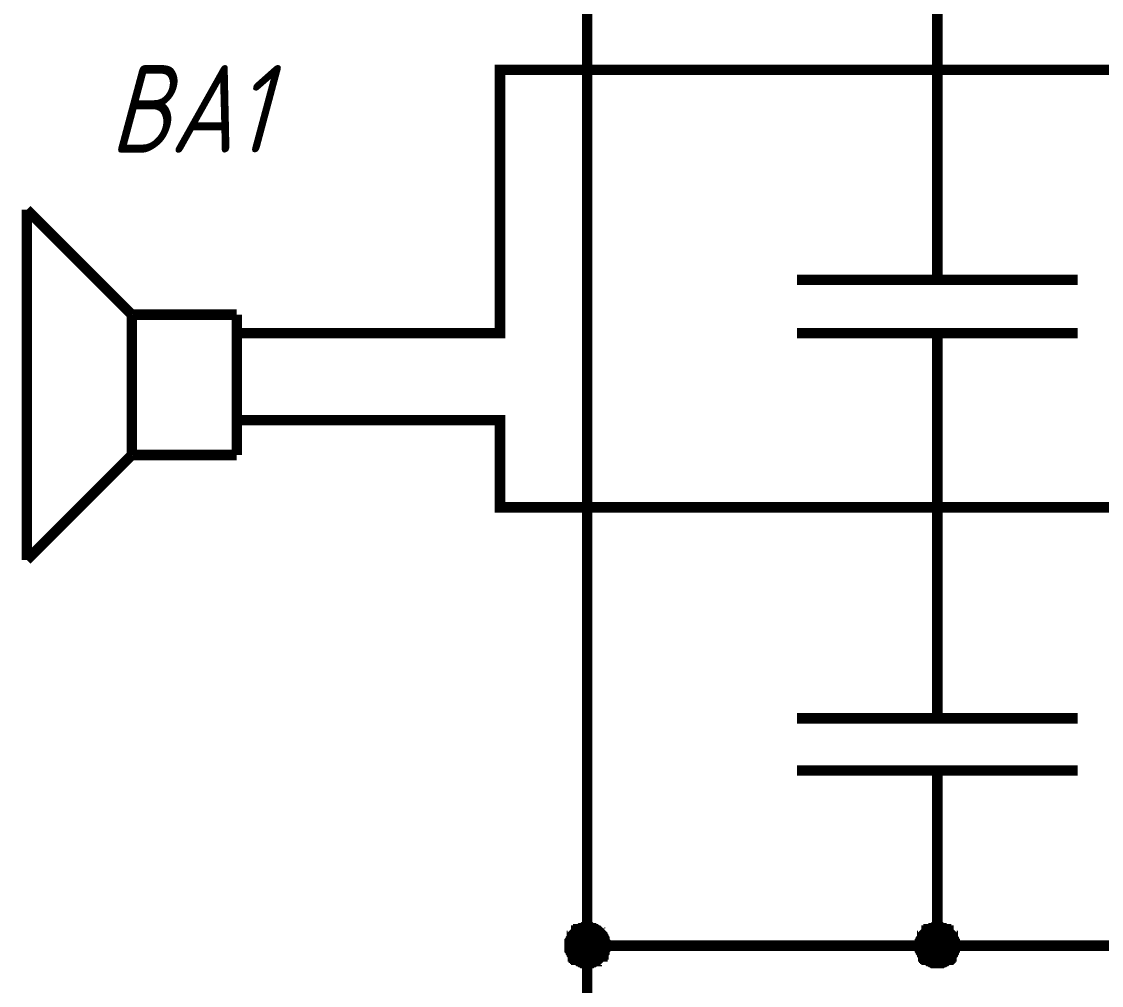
# Model space of a CAD drawing. Header units: millimetres. Extents: x 101 to 942, y 57 to 651.
# Drawn here: x 603.89 to 634.72, y 455.14 to 482.67 of the extents above; entities that cross this region are included whole.
import ezdxf

# ---------------------------------------------------------------- set-up
doc = ezdxf.new("R2010")
doc.units = ezdxf.units.MM
doc.header["$LTSCALE"] = 0.5
doc.layers.add('Sheet', color=255, linetype='Continuous')
doc.styles.add('GOST type A0', font='', dxfattribs={"oblique": 15, "height": 3.5})
doc.styles.get('GOST type A0').set_extended_font_data('GOST type A')

msp = doc.modelspace()

# ---------------------------------------------------------------- linework, layer by layer
at = {"layer": 'Sheet', "color": 7}
for points, const_width in [([(620.036, 456.277), (620.036, 493.775), (630.036, 493.775), (630.036, 490.295)], 0.3), ([(630.036, 477.775), (630.036, 483.771)], 0.3), ([(612.551, 473.768), (617.551, 473.768), (617.551, 481.286), (645.036, 481.286), (660.036, 481.286), (660.036, 448.79), (685.005, 448.79)], 0.3), ([(630.036, 475.29), (630.036, 477.775)], 0.3), ([(607.039, 474.296), (604.042, 477.294)], 0.3), ([(604.042, 477.294), (604.042, 467.29)], 0.3), ([(626.03, 475.29), (634.042, 475.29)], 0.3), ([(607.039, 474.296), (607.039, 470.288)], 0.3), ([(610.036, 474.296), (607.054, 474.296)], 0.3), ([(610.036, 470.288), (610.036, 474.296)], 0.3), ([(610.036, 473.768), (612.551, 473.768)], 0.3), ([(626.03, 473.768), (634.042, 473.768)], 0.3), ([(630.036, 473.768), (630.036, 471.282)], 0.3), ([(610.036, 471.282), (612.551, 471.282)], 0.3), ([(612.551, 471.282), (617.551, 471.282), (617.551, 468.797), (645.036, 468.797), (657.521, 468.797), (657.521, 443.788), (685.005, 443.788)], 0.3), ([(630.036, 465.286), (630.036, 471.282)], 0.3), ([(604.042, 467.29), (607.039, 470.288)], 0.3), ([(607.054, 470.288), (610.036, 470.288)], 0.3), ([(630.036, 462.77), (630.036, 465.286)], 0.3), ([(626.03, 462.77), (634.042, 462.77)], 0.3), ([(626.03, 461.279), (634.042, 461.279)], 0.3), ([(630.036, 461.279), (630.036, 458.793)], 0.3), ([(645.036, 458.793), (645.036, 456.277), (630.036, 456.277), (620.036, 456.277), (620.036, 453.792)], 0.3), ([(630.036, 458.793), (630.036, 456.277)], 0.3), ([(619.539, 456.277), (619.539, 456.308), (619.539, 456.339), (619.539, 456.339), (619.539, 456.37), (619.539, 456.401), (619.57, 456.432), (619.57, 456.463), (619.57, 456.463), (619.601, 456.494), (619.601, 456.525), (619.601, 456.556), (619.632, 456.556), (619.632, 456.588), (619.663, 456.619), (619.663, 456.619), (619.694, 456.65), (619.694, 456.65), (619.725, 456.681), (619.725, 456.712), (619.756, 456.712), (619.787, 456.712), (619.787, 456.743), (619.818, 456.743), (619.85, 456.774), (619.85, 456.774), (619.881, 456.774), (619.912, 456.774), (619.943, 456.805), (619.974, 456.805), (619.974, 456.805), (620.005, 456.805), (620.036, 456.805)], 0.3), ([(619.539, 456.277), (619.539, 456.308), (619.539, 456.339), (619.539, 456.339), (619.539, 456.37), (619.539, 456.401), (619.57, 456.432), (619.57, 456.463), (619.57, 456.463), (619.601, 456.494), (619.601, 456.525), (619.601, 456.556), (619.632, 456.556), (619.632, 456.588), (619.663, 456.619), (619.663, 456.619), (619.694, 456.65), (619.694, 456.65), (619.725, 456.681), (619.725, 456.712), (619.756, 456.712), (619.787, 456.712), (619.787, 456.743), (619.818, 456.743), (619.85, 456.774), (619.85, 456.774), (619.881, 456.774), (619.912, 456.774), (619.943, 456.805), (619.974, 456.805), (619.974, 456.805), (620.005, 456.805), (620.036, 456.805)], 0.3), ([(619.539, 456.277), (619.539, 456.308), (619.539, 456.339), (619.539, 456.339), (619.539, 456.37), (619.539, 456.401), (619.57, 456.432), (619.57, 456.463), (619.57, 456.463), (619.601, 456.494), (619.601, 456.525), (619.601, 456.556), (619.632, 456.556), (619.632, 456.588), (619.663, 456.619), (619.663, 456.619), (619.694, 456.65), (619.694, 456.65), (619.725, 456.681), (619.725, 456.712), (619.756, 456.712), (619.787, 456.712), (619.787, 456.743), (619.818, 456.743), (619.85, 456.774), (619.85, 456.774), (619.881, 456.774), (619.912, 456.774), (619.943, 456.805), (619.974, 456.805), (619.974, 456.805), (620.005, 456.805), (620.036, 456.805)], 0.3), ([(619.539, 456.277), (619.539, 456.308), (619.539, 456.339), (619.539, 456.339), (619.539, 456.37), (619.539, 456.401), (619.57, 456.432), (619.57, 456.463), (619.57, 456.463), (619.601, 456.494), (619.601, 456.525), (619.601, 456.556), (619.632, 456.556), (619.632, 456.588), (619.663, 456.619), (619.663, 456.619), (619.694, 456.65), (619.694, 456.65), (619.725, 456.681), (619.725, 456.712), (619.756, 456.712), (619.787, 456.712), (619.787, 456.743), (619.818, 456.743), (619.85, 456.774), (619.85, 456.774), (619.881, 456.774), (619.912, 456.774), (619.943, 456.805), (619.974, 456.805), (619.974, 456.805), (620.005, 456.805), (620.036, 456.805)], 0.3), ([(619.539, 456.277), (619.539, 456.308), (619.539, 456.339), (619.539, 456.339), (619.539, 456.37), (619.539, 456.401), (619.57, 456.432), (619.57, 456.463), (619.57, 456.463), (619.601, 456.494), (619.601, 456.525), (619.601, 456.556), (619.632, 456.556), (619.632, 456.588), (619.663, 456.619), (619.663, 456.619), (619.694, 456.65), (619.694, 456.65), (619.725, 456.681), (619.725, 456.712), (619.756, 456.712), (619.787, 456.712), (619.787, 456.743), (619.818, 456.743), (619.85, 456.774), (619.85, 456.774), (619.881, 456.774), (619.912, 456.774), (619.943, 456.805), (619.974, 456.805), (619.974, 456.805), (620.005, 456.805), (620.036, 456.805)], 0.0991), ([(619.539, 456.277), (619.539, 456.308), (619.539, 456.339), (619.539, 456.339), (619.539, 456.37), (619.539, 456.401), (619.57, 456.432), (619.57, 456.463), (619.57, 456.463), (619.601, 456.494), (619.601, 456.525), (619.601, 456.556), (619.632, 456.556), (619.632, 456.588), (619.663, 456.619), (619.663, 456.619), (619.694, 456.65), (619.694, 456.65), (619.725, 456.681), (619.725, 456.712), (619.756, 456.712), (619.787, 456.712), (619.787, 456.743), (619.818, 456.743), (619.85, 456.774), (619.85, 456.774), (619.881, 456.774), (619.912, 456.774), (619.943, 456.805), (619.974, 456.805), (619.974, 456.805), (620.005, 456.805), (620.036, 456.805)], 0.0991), ([(619.539, 456.277), (619.539, 456.308), (619.539, 456.339), (619.539, 456.339), (619.539, 456.37), (619.539, 456.401), (619.57, 456.432), (619.57, 456.463), (619.57, 456.463), (619.601, 456.494), (619.601, 456.525), (619.601, 456.556), (619.632, 456.556), (619.632, 456.588), (619.663, 456.619), (619.663, 456.619), (619.694, 456.65), (619.694, 456.65), (619.725, 456.681), (619.725, 456.712), (619.756, 456.712), (619.787, 456.712), (619.787, 456.743), (619.818, 456.743), (619.85, 456.774), (619.85, 456.774), (619.881, 456.774), (619.912, 456.774), (619.943, 456.805), (619.974, 456.805), (619.974, 456.805), (620.005, 456.805), (620.036, 456.805)], 0.0991), ([(619.539, 456.277), (619.539, 456.308), (619.539, 456.339), (619.539, 456.339), (619.539, 456.37), (619.539, 456.401), (619.57, 456.432), (619.57, 456.463), (619.57, 456.463), (619.601, 456.494), (619.601, 456.525), (619.601, 456.556), (619.632, 456.556), (619.632, 456.588), (619.663, 456.619), (619.663, 456.619), (619.694, 456.65), (619.694, 456.65), (619.725, 456.681), (619.725, 456.712), (619.756, 456.712), (619.787, 456.712), (619.787, 456.743), (619.818, 456.743), (619.85, 456.774), (619.85, 456.774), (619.881, 456.774), (619.912, 456.774), (619.943, 456.805), (619.974, 456.805), (619.974, 456.805), (620.005, 456.805), (620.036, 456.805)], 0.0991), ([(620.036, 456.805), (620.036, 456.805)], 0.3), ([(620.036, 456.805), (620.067, 456.805), (620.098, 456.805), (620.098, 456.805), (620.129, 456.805), (620.16, 456.774), (620.191, 456.774), (620.222, 456.774), (620.222, 456.774), (620.253, 456.743), (620.284, 456.743), (620.315, 456.712), (620.315, 456.712), (620.346, 456.712), (620.377, 456.681), (620.377, 456.65), (620.409, 456.65), (620.409, 456.619), (620.44, 456.619), (620.471, 456.588), (620.471, 456.556), (620.471, 456.556), (620.502, 456.525), (620.502, 456.494), (620.533, 456.463), (620.533, 456.463), (620.533, 456.432), (620.533, 456.401), (620.564, 456.37), (620.564, 456.339), (620.564, 456.339), (620.564, 456.308), (620.564, 456.277)], 0.3), ([(620.036, 456.805), (620.036, 456.805)], 0.3), ([(620.036, 456.805), (620.067, 456.805), (620.098, 456.805), (620.098, 456.805), (620.129, 456.805), (620.16, 456.774), (620.191, 456.774), (620.222, 456.774), (620.222, 456.774), (620.253, 456.743), (620.284, 456.743), (620.315, 456.712), (620.315, 456.712), (620.346, 456.712), (620.377, 456.681), (620.377, 456.65), (620.409, 456.65), (620.409, 456.619), (620.44, 456.619), (620.471, 456.588), (620.471, 456.556), (620.471, 456.556), (620.502, 456.525), (620.502, 456.494), (620.533, 456.463), (620.533, 456.463), (620.533, 456.432), (620.533, 456.401), (620.564, 456.37), (620.564, 456.339), (620.564, 456.339), (620.564, 456.308), (620.564, 456.277)], 0.3), ([(620.036, 456.805), (620.036, 456.805)], 0.3), ([(620.036, 456.805), (620.067, 456.805), (620.098, 456.805), (620.098, 456.805), (620.129, 456.805), (620.16, 456.774), (620.191, 456.774), (620.222, 456.774), (620.222, 456.774), (620.253, 456.743), (620.284, 456.743), (620.315, 456.712), (620.315, 456.712), (620.346, 456.712), (620.377, 456.681), (620.377, 456.65), (620.409, 456.65), (620.409, 456.619), (620.44, 456.619), (620.471, 456.588), (620.471, 456.556), (620.471, 456.556), (620.502, 456.525), (620.502, 456.494), (620.533, 456.463), (620.533, 456.463), (620.533, 456.432), (620.533, 456.401), (620.564, 456.37), (620.564, 456.339), (620.564, 456.339), (620.564, 456.308), (620.564, 456.277)], 0.3), ([(620.036, 456.805), (620.036, 456.805)], 0.3), ([(620.036, 456.805), (620.067, 456.805), (620.098, 456.805), (620.098, 456.805), (620.129, 456.805), (620.16, 456.774), (620.191, 456.774), (620.222, 456.774), (620.222, 456.774), (620.253, 456.743), (620.284, 456.743), (620.315, 456.712), (620.315, 456.712), (620.346, 456.712), (620.377, 456.681), (620.377, 456.65), (620.409, 456.65), (620.409, 456.619), (620.44, 456.619), (620.471, 456.588), (620.471, 456.556), (620.471, 456.556), (620.502, 456.525), (620.502, 456.494), (620.533, 456.463), (620.533, 456.463), (620.533, 456.432), (620.533, 456.401), (620.564, 456.37), (620.564, 456.339), (620.564, 456.339), (620.564, 456.308), (620.564, 456.277)], 0.3), ([(620.036, 456.805), (620.036, 456.805)], 0.0991), ([(620.036, 456.805), (620.067, 456.805), (620.098, 456.805), (620.098, 456.805), (620.129, 456.805), (620.16, 456.774), (620.191, 456.774), (620.222, 456.774), (620.222, 456.774), (620.253, 456.743), (620.284, 456.743), (620.315, 456.712), (620.315, 456.712), (620.346, 456.712), (620.377, 456.681), (620.377, 456.65), (620.409, 456.65), (620.409, 456.619), (620.44, 456.619), (620.471, 456.588), (620.471, 456.556), (620.471, 456.556), (620.502, 456.525), (620.502, 456.494), (620.533, 456.463), (620.533, 456.463), (620.533, 456.432), (620.533, 456.401), (620.564, 456.37), (620.564, 456.339), (620.564, 456.339), (620.564, 456.308), (620.564, 456.277)], 0.0991), ([(620.036, 456.805), (620.036, 456.805)], 0.0991), ([(620.036, 456.805), (620.067, 456.805), (620.098, 456.805), (620.098, 456.805), (620.129, 456.805), (620.16, 456.774), (620.191, 456.774), (620.222, 456.774), (620.222, 456.774), (620.253, 456.743), (620.284, 456.743), (620.315, 456.712), (620.315, 456.712), (620.346, 456.712), (620.377, 456.681), (620.377, 456.65), (620.409, 456.65), (620.409, 456.619), (620.44, 456.619), (620.471, 456.588), (620.471, 456.556), (620.471, 456.556), (620.502, 456.525), (620.502, 456.494), (620.533, 456.463), (620.533, 456.463), (620.533, 456.432), (620.533, 456.401), (620.564, 456.37), (620.564, 456.339), (620.564, 456.339), (620.564, 456.308), (620.564, 456.277)], 0.0991), ([(620.036, 456.805), (620.036, 456.805)], 0.0991), ([(620.036, 456.805), (620.067, 456.805), (620.098, 456.805), (620.098, 456.805), (620.129, 456.805), (620.16, 456.774), (620.191, 456.774), (620.222, 456.774), (620.222, 456.774), (620.253, 456.743), (620.284, 456.743), (620.315, 456.712), (620.315, 456.712), (620.346, 456.712), (620.377, 456.681), (620.377, 456.65), (620.409, 456.65), (620.409, 456.619), (620.44, 456.619), (620.471, 456.588), (620.471, 456.556), (620.471, 456.556), (620.502, 456.525), (620.502, 456.494), (620.533, 456.463), (620.533, 456.463), (620.533, 456.432), (620.533, 456.401), (620.564, 456.37), (620.564, 456.339), (620.564, 456.339), (620.564, 456.308), (620.564, 456.277)], 0.0991), ([(620.036, 456.805), (620.036, 456.805)], 0.0991), ([(620.036, 456.805), (620.067, 456.805), (620.098, 456.805), (620.098, 456.805), (620.129, 456.805), (620.16, 456.774), (620.191, 456.774), (620.222, 456.774), (620.222, 456.774), (620.253, 456.743), (620.284, 456.743), (620.315, 456.712), (620.315, 456.712), (620.346, 456.712), (620.377, 456.681), (620.377, 456.65), (620.409, 456.65), (620.409, 456.619), (620.44, 456.619), (620.471, 456.588), (620.471, 456.556), (620.471, 456.556), (620.502, 456.525), (620.502, 456.494), (620.533, 456.463), (620.533, 456.463), (620.533, 456.432), (620.533, 456.401), (620.564, 456.37), (620.564, 456.339), (620.564, 456.339), (620.564, 456.308), (620.564, 456.277)], 0.0991), ([(629.539, 456.277), (629.539, 456.308), (629.539, 456.339), (629.539, 456.339), (629.539, 456.37), (629.539, 456.401), (629.57, 456.432), (629.57, 456.463), (629.57, 456.463), (629.601, 456.494), (629.601, 456.525), (629.601, 456.556), (629.632, 456.556), (629.632, 456.588), (629.663, 456.619), (629.663, 456.619), (629.694, 456.65), (629.694, 456.65), (629.725, 456.681), (629.725, 456.712), (629.756, 456.712), (629.787, 456.712), (629.787, 456.743), (629.819, 456.743), (629.85, 456.774), (629.85, 456.774), (629.881, 456.774), (629.912, 456.774), (629.943, 456.805), (629.974, 456.805), (629.974, 456.805), (630.005, 456.805), (630.036, 456.805)], 0.3), ([(629.539, 456.277), (629.539, 456.308), (629.539, 456.339), (629.539, 456.339), (629.539, 456.37), (629.539, 456.401), (629.57, 456.432), (629.57, 456.463), (629.57, 456.463), (629.601, 456.494), (629.601, 456.525), (629.601, 456.556), (629.632, 456.556), (629.632, 456.588), (629.663, 456.619), (629.663, 456.619), (629.694, 456.65), (629.694, 456.65), (629.725, 456.681), (629.725, 456.712), (629.756, 456.712), (629.787, 456.712), (629.787, 456.743), (629.819, 456.743), (629.85, 456.774), (629.85, 456.774), (629.881, 456.774), (629.912, 456.774), (629.943, 456.805), (629.974, 456.805), (629.974, 456.805), (630.005, 456.805), (630.036, 456.805)], 0.3), ([(629.539, 456.277), (629.539, 456.308), (629.539, 456.339), (629.539, 456.339), (629.539, 456.37), (629.539, 456.401), (629.57, 456.432), (629.57, 456.463), (629.57, 456.463), (629.601, 456.494), (629.601, 456.525), (629.601, 456.556), (629.632, 456.556), (629.632, 456.588), (629.663, 456.619), (629.663, 456.619), (629.694, 456.65), (629.694, 456.65), (629.725, 456.681), (629.725, 456.712), (629.756, 456.712), (629.787, 456.712), (629.787, 456.743), (629.819, 456.743), (629.85, 456.774), (629.85, 456.774), (629.881, 456.774), (629.912, 456.774), (629.943, 456.805), (629.974, 456.805), (629.974, 456.805), (630.005, 456.805), (630.036, 456.805)], 0.3), ([(629.539, 456.277), (629.539, 456.308), (629.539, 456.339), (629.539, 456.339), (629.539, 456.37), (629.539, 456.401), (629.57, 456.432), (629.57, 456.463), (629.57, 456.463), (629.601, 456.494), (629.601, 456.525), (629.601, 456.556), (629.632, 456.556), (629.632, 456.588), (629.663, 456.619), (629.663, 456.619), (629.694, 456.65), (629.694, 456.65), (629.725, 456.681), (629.725, 456.712), (629.756, 456.712), (629.787, 456.712), (629.787, 456.743), (629.819, 456.743), (629.85, 456.774), (629.85, 456.774), (629.881, 456.774), (629.912, 456.774), (629.943, 456.805), (629.974, 456.805), (629.974, 456.805), (630.005, 456.805), (630.036, 456.805)], 0.3), ([(629.539, 456.277), (629.539, 456.308), (629.539, 456.339), (629.539, 456.339), (629.539, 456.37), (629.539, 456.401), (629.57, 456.432), (629.57, 456.463), (629.57, 456.463), (629.601, 456.494), (629.601, 456.525), (629.601, 456.556), (629.632, 456.556), (629.632, 456.588), (629.663, 456.619), (629.663, 456.619), (629.694, 456.65), (629.694, 456.65), (629.725, 456.681), (629.725, 456.712), (629.756, 456.712), (629.787, 456.712), (629.787, 456.743), (629.819, 456.743), (629.85, 456.774), (629.85, 456.774), (629.881, 456.774), (629.912, 456.774), (629.943, 456.805), (629.974, 456.805), (629.974, 456.805), (630.005, 456.805), (630.036, 456.805)], 0.0991), ([(629.539, 456.277), (629.539, 456.308), (629.539, 456.339), (629.539, 456.339), (629.539, 456.37), (629.539, 456.401), (629.57, 456.432), (629.57, 456.463), (629.57, 456.463), (629.601, 456.494), (629.601, 456.525), (629.601, 456.556), (629.632, 456.556), (629.632, 456.588), (629.663, 456.619), (629.663, 456.619), (629.694, 456.65), (629.694, 456.65), (629.725, 456.681), (629.725, 456.712), (629.756, 456.712), (629.787, 456.712), (629.787, 456.743), (629.819, 456.743), (629.85, 456.774), (629.85, 456.774), (629.881, 456.774), (629.912, 456.774), (629.943, 456.805), (629.974, 456.805), (629.974, 456.805), (630.005, 456.805), (630.036, 456.805)], 0.0991), ([(629.539, 456.277), (629.539, 456.308), (629.539, 456.339), (629.539, 456.339), (629.539, 456.37), (629.539, 456.401), (629.57, 456.432), (629.57, 456.463), (629.57, 456.463), (629.601, 456.494), (629.601, 456.525), (629.601, 456.556), (629.632, 456.556), (629.632, 456.588), (629.663, 456.619), (629.663, 456.619), (629.694, 456.65), (629.694, 456.65), (629.725, 456.681), (629.725, 456.712), (629.756, 456.712), (629.787, 456.712), (629.787, 456.743), (629.819, 456.743), (629.85, 456.774), (629.85, 456.774), (629.881, 456.774), (629.912, 456.774), (629.943, 456.805), (629.974, 456.805), (629.974, 456.805), (630.005, 456.805), (630.036, 456.805)], 0.0991), ([(629.539, 456.277), (629.539, 456.308), (629.539, 456.339), (629.539, 456.339), (629.539, 456.37), (629.539, 456.401), (629.57, 456.432), (629.57, 456.463), (629.57, 456.463), (629.601, 456.494), (629.601, 456.525), (629.601, 456.556), (629.632, 456.556), (629.632, 456.588), (629.663, 456.619), (629.663, 456.619), (629.694, 456.65), (629.694, 456.65), (629.725, 456.681), (629.725, 456.712), (629.756, 456.712), (629.787, 456.712), (629.787, 456.743), (629.819, 456.743), (629.85, 456.774), (629.85, 456.774), (629.881, 456.774), (629.912, 456.774), (629.943, 456.805), (629.974, 456.805), (629.974, 456.805), (630.005, 456.805), (630.036, 456.805)], 0.0991), ([(630.036, 456.805), (630.036, 456.805)], 0.3), ([(630.036, 456.805), (630.067, 456.805), (630.098, 456.805), (630.098, 456.805), (630.129, 456.805), (630.16, 456.774), (630.191, 456.774), (630.222, 456.774), (630.222, 456.774), (630.253, 456.743), (630.284, 456.743), (630.284, 456.712), (630.315, 456.712), (630.346, 456.712), (630.346, 456.681), (630.378, 456.65), (630.378, 456.65), (630.409, 456.619), (630.409, 456.619), (630.44, 456.588), (630.44, 456.556), (630.471, 456.556), (630.471, 456.525), (630.471, 456.494), (630.502, 456.463), (630.502, 456.463), (630.502, 456.432), (630.533, 456.401), (630.533, 456.37), (630.533, 456.339), (630.533, 456.339), (630.533, 456.308), (630.533, 456.277)], 0.3), ([(630.036, 456.805), (630.036, 456.805)], 0.3), ([(630.036, 456.805), (630.067, 456.805), (630.098, 456.805), (630.098, 456.805), (630.129, 456.805), (630.16, 456.774), (630.191, 456.774), (630.222, 456.774), (630.222, 456.774), (630.253, 456.743), (630.284, 456.743), (630.284, 456.712), (630.315, 456.712), (630.346, 456.712), (630.346, 456.681), (630.378, 456.65), (630.378, 456.65), (630.409, 456.619), (630.409, 456.619), (630.44, 456.588), (630.44, 456.556), (630.471, 456.556), (630.471, 456.525), (630.471, 456.494), (630.502, 456.463), (630.502, 456.463), (630.502, 456.432), (630.533, 456.401), (630.533, 456.37), (630.533, 456.339), (630.533, 456.339), (630.533, 456.308), (630.533, 456.277)], 0.3), ([(630.036, 456.805), (630.036, 456.805)], 0.3), ([(630.036, 456.805), (630.067, 456.805), (630.098, 456.805), (630.098, 456.805), (630.129, 456.805), (630.16, 456.774), (630.191, 456.774), (630.222, 456.774), (630.222, 456.774), (630.253, 456.743), (630.284, 456.743), (630.284, 456.712), (630.315, 456.712), (630.346, 456.712), (630.346, 456.681), (630.378, 456.65), (630.378, 456.65), (630.409, 456.619), (630.409, 456.619), (630.44, 456.588), (630.44, 456.556), (630.471, 456.556), (630.471, 456.525), (630.471, 456.494), (630.502, 456.463), (630.502, 456.463), (630.502, 456.432), (630.533, 456.401), (630.533, 456.37), (630.533, 456.339), (630.533, 456.339), (630.533, 456.308), (630.533, 456.277)], 0.3), ([(630.036, 456.805), (630.036, 456.805)], 0.3), ([(630.036, 456.805), (630.067, 456.805), (630.098, 456.805), (630.098, 456.805), (630.129, 456.805), (630.16, 456.774), (630.191, 456.774), (630.222, 456.774), (630.222, 456.774), (630.253, 456.743), (630.284, 456.743), (630.284, 456.712), (630.315, 456.712), (630.346, 456.712), (630.346, 456.681), (630.378, 456.65), (630.378, 456.65), (630.409, 456.619), (630.409, 456.619), (630.44, 456.588), (630.44, 456.556), (630.471, 456.556), (630.471, 456.525), (630.471, 456.494), (630.502, 456.463), (630.502, 456.463), (630.502, 456.432), (630.533, 456.401), (630.533, 456.37), (630.533, 456.339), (630.533, 456.339), (630.533, 456.308), (630.533, 456.277)], 0.3), ([(630.036, 456.805), (630.036, 456.805)], 0.0991), ([(630.036, 456.805), (630.067, 456.805), (630.098, 456.805), (630.098, 456.805), (630.129, 456.805), (630.16, 456.774), (630.191, 456.774), (630.222, 456.774), (630.222, 456.774), (630.253, 456.743), (630.284, 456.743), (630.284, 456.712), (630.315, 456.712), (630.346, 456.712), (630.346, 456.681), (630.378, 456.65), (630.378, 456.65), (630.409, 456.619), (630.409, 456.619), (630.44, 456.588), (630.44, 456.556), (630.471, 456.556), (630.471, 456.525), (630.471, 456.494), (630.502, 456.463), (630.502, 456.463), (630.502, 456.432), (630.533, 456.401), (630.533, 456.37), (630.533, 456.339), (630.533, 456.339), (630.533, 456.308), (630.533, 456.277)], 0.0991), ([(630.036, 456.805), (630.036, 456.805)], 0.0991), ([(630.036, 456.805), (630.067, 456.805), (630.098, 456.805), (630.098, 456.805), (630.129, 456.805), (630.16, 456.774), (630.191, 456.774), (630.222, 456.774), (630.222, 456.774), (630.253, 456.743), (630.284, 456.743), (630.284, 456.712), (630.315, 456.712), (630.346, 456.712), (630.346, 456.681), (630.378, 456.65), (630.378, 456.65), (630.409, 456.619), (630.409, 456.619), (630.44, 456.588), (630.44, 456.556), (630.471, 456.556), (630.471, 456.525), (630.471, 456.494), (630.502, 456.463), (630.502, 456.463), (630.502, 456.432), (630.533, 456.401), (630.533, 456.37), (630.533, 456.339), (630.533, 456.339), (630.533, 456.308), (630.533, 456.277)], 0.0991), ([(630.036, 456.805), (630.036, 456.805)], 0.0991), ([(630.036, 456.805), (630.067, 456.805), (630.098, 456.805), (630.098, 456.805), (630.129, 456.805), (630.16, 456.774), (630.191, 456.774), (630.222, 456.774), (630.222, 456.774), (630.253, 456.743), (630.284, 456.743), (630.284, 456.712), (630.315, 456.712), (630.346, 456.712), (630.346, 456.681), (630.378, 456.65), (630.378, 456.65), (630.409, 456.619), (630.409, 456.619), (630.44, 456.588), (630.44, 456.556), (630.471, 456.556), (630.471, 456.525), (630.471, 456.494), (630.502, 456.463), (630.502, 456.463), (630.502, 456.432), (630.533, 456.401), (630.533, 456.37), (630.533, 456.339), (630.533, 456.339), (630.533, 456.308), (630.533, 456.277)], 0.0991), ([(630.036, 456.805), (630.036, 456.805)], 0.0991), ([(630.036, 456.805), (630.067, 456.805), (630.098, 456.805), (630.098, 456.805), (630.129, 456.805), (630.16, 456.774), (630.191, 456.774), (630.222, 456.774), (630.222, 456.774), (630.253, 456.743), (630.284, 456.743), (630.284, 456.712), (630.315, 456.712), (630.346, 456.712), (630.346, 456.681), (630.378, 456.65), (630.378, 456.65), (630.409, 456.619), (630.409, 456.619), (630.44, 456.588), (630.44, 456.556), (630.471, 456.556), (630.471, 456.525), (630.471, 456.494), (630.502, 456.463), (630.502, 456.463), (630.502, 456.432), (630.533, 456.401), (630.533, 456.37), (630.533, 456.339), (630.533, 456.339), (630.533, 456.308), (630.533, 456.277)], 0.0991), ([(620.036, 455.78), (620.005, 455.78), (619.974, 455.78), (619.974, 455.78), (619.943, 455.78), (619.912, 455.78), (619.881, 455.811), (619.85, 455.811), (619.85, 455.811), (619.818, 455.842), (619.787, 455.842), (619.787, 455.842), (619.756, 455.873), (619.725, 455.873), (619.725, 455.904), (619.694, 455.904), (619.694, 455.935), (619.663, 455.935), (619.663, 455.966), (619.632, 455.966), (619.632, 455.997), (619.601, 456.028), (619.601, 456.028), (619.601, 456.059), (619.57, 456.09), (619.57, 456.09), (619.57, 456.122), (619.539, 456.153), (619.539, 456.184), (619.539, 456.215), (619.539, 456.215), (619.539, 456.246), (619.539, 456.277)], 0.3), ([(619.539, 456.277), (619.539, 456.277)], 0.3), ([(620.036, 455.78), (620.005, 455.78), (619.974, 455.78), (619.974, 455.78), (619.943, 455.78), (619.912, 455.78), (619.881, 455.811), (619.85, 455.811), (619.85, 455.811), (619.818, 455.842), (619.787, 455.842), (619.787, 455.842), (619.756, 455.873), (619.725, 455.873), (619.725, 455.904), (619.694, 455.904), (619.694, 455.935), (619.663, 455.935), (619.663, 455.966), (619.632, 455.966), (619.632, 455.997), (619.601, 456.028), (619.601, 456.028), (619.601, 456.059), (619.57, 456.09), (619.57, 456.09), (619.57, 456.122), (619.539, 456.153), (619.539, 456.184), (619.539, 456.215), (619.539, 456.215), (619.539, 456.246), (619.539, 456.277)], 0.3), ([(619.539, 456.277), (619.539, 456.277)], 0.3), ([(620.036, 455.78), (620.005, 455.78), (619.974, 455.78), (619.974, 455.78), (619.943, 455.78), (619.912, 455.78), (619.881, 455.811), (619.85, 455.811), (619.85, 455.811), (619.818, 455.842), (619.787, 455.842), (619.787, 455.842), (619.756, 455.873), (619.725, 455.873), (619.725, 455.904), (619.694, 455.904), (619.694, 455.935), (619.663, 455.935), (619.663, 455.966), (619.632, 455.966), (619.632, 455.997), (619.601, 456.028), (619.601, 456.028), (619.601, 456.059), (619.57, 456.09), (619.57, 456.09), (619.57, 456.122), (619.539, 456.153), (619.539, 456.184), (619.539, 456.215), (619.539, 456.215), (619.539, 456.246), (619.539, 456.277)], 0.3), ([(619.539, 456.277), (619.539, 456.277)], 0.3), ([(620.036, 455.78), (620.005, 455.78), (619.974, 455.78), (619.974, 455.78), (619.943, 455.78), (619.912, 455.78), (619.881, 455.811), (619.85, 455.811), (619.85, 455.811), (619.818, 455.842), (619.787, 455.842), (619.787, 455.842), (619.756, 455.873), (619.725, 455.873), (619.725, 455.904), (619.694, 455.904), (619.694, 455.935), (619.663, 455.935), (619.663, 455.966), (619.632, 455.966), (619.632, 455.997), (619.601, 456.028), (619.601, 456.028), (619.601, 456.059), (619.57, 456.09), (619.57, 456.09), (619.57, 456.122), (619.539, 456.153), (619.539, 456.184), (619.539, 456.215), (619.539, 456.215), (619.539, 456.246), (619.539, 456.277)], 0.3), ([(619.539, 456.277), (619.539, 456.277)], 0.3), ([(620.036, 455.78), (620.005, 455.78), (619.974, 455.78), (619.974, 455.78), (619.943, 455.78), (619.912, 455.78), (619.881, 455.811), (619.85, 455.811), (619.85, 455.811), (619.818, 455.842), (619.787, 455.842), (619.787, 455.842), (619.756, 455.873), (619.725, 455.873), (619.725, 455.904), (619.694, 455.904), (619.694, 455.935), (619.663, 455.935), (619.663, 455.966), (619.632, 455.966), (619.632, 455.997), (619.601, 456.028), (619.601, 456.028), (619.601, 456.059), (619.57, 456.09), (619.57, 456.09), (619.57, 456.122), (619.539, 456.153), (619.539, 456.184), (619.539, 456.215), (619.539, 456.215), (619.539, 456.246), (619.539, 456.277)], 0.0991), ([(619.539, 456.277), (619.539, 456.277)], 0.0991), ([(620.036, 455.78), (620.005, 455.78), (619.974, 455.78), (619.974, 455.78), (619.943, 455.78), (619.912, 455.78), (619.881, 455.811), (619.85, 455.811), (619.85, 455.811), (619.818, 455.842), (619.787, 455.842), (619.787, 455.842), (619.756, 455.873), (619.725, 455.873), (619.725, 455.904), (619.694, 455.904), (619.694, 455.935), (619.663, 455.935), (619.663, 455.966), (619.632, 455.966), (619.632, 455.997), (619.601, 456.028), (619.601, 456.028), (619.601, 456.059), (619.57, 456.09), (619.57, 456.09), (619.57, 456.122), (619.539, 456.153), (619.539, 456.184), (619.539, 456.215), (619.539, 456.215), (619.539, 456.246), (619.539, 456.277)], 0.0991), ([(619.539, 456.277), (619.539, 456.277)], 0.0991), ([(620.036, 455.78), (620.005, 455.78), (619.974, 455.78), (619.974, 455.78), (619.943, 455.78), (619.912, 455.78), (619.881, 455.811), (619.85, 455.811), (619.85, 455.811), (619.818, 455.842), (619.787, 455.842), (619.787, 455.842), (619.756, 455.873), (619.725, 455.873), (619.725, 455.904), (619.694, 455.904), (619.694, 455.935), (619.663, 455.935), (619.663, 455.966), (619.632, 455.966), (619.632, 455.997), (619.601, 456.028), (619.601, 456.028), (619.601, 456.059), (619.57, 456.09), (619.57, 456.09), (619.57, 456.122), (619.539, 456.153), (619.539, 456.184), (619.539, 456.215), (619.539, 456.215), (619.539, 456.246), (619.539, 456.277)], 0.0991), ([(619.539, 456.277), (619.539, 456.277)], 0.0991), ([(620.036, 455.78), (620.005, 455.78), (619.974, 455.78), (619.974, 455.78), (619.943, 455.78), (619.912, 455.78), (619.881, 455.811), (619.85, 455.811), (619.85, 455.811), (619.818, 455.842), (619.787, 455.842), (619.787, 455.842), (619.756, 455.873), (619.725, 455.873), (619.725, 455.904), (619.694, 455.904), (619.694, 455.935), (619.663, 455.935), (619.663, 455.966), (619.632, 455.966), (619.632, 455.997), (619.601, 456.028), (619.601, 456.028), (619.601, 456.059), (619.57, 456.09), (619.57, 456.09), (619.57, 456.122), (619.539, 456.153), (619.539, 456.184), (619.539, 456.215), (619.539, 456.215), (619.539, 456.246), (619.539, 456.277)], 0.0991), ([(619.539, 456.277), (619.539, 456.277)], 0.0991), ([(620.564, 456.277), (620.564, 456.246), (620.564, 456.215), (620.564, 456.215), (620.564, 456.184), (620.533, 456.153), (620.533, 456.122), (620.533, 456.09), (620.533, 456.09), (620.502, 456.059), (620.502, 456.028), (620.471, 456.028), (620.471, 455.997), (620.471, 455.966), (620.44, 455.966), (620.409, 455.935), (620.409, 455.935), (620.377, 455.904), (620.377, 455.904), (620.346, 455.873), (620.315, 455.873), (620.315, 455.842), (620.284, 455.842), (620.253, 455.842), (620.222, 455.811), (620.222, 455.811), (620.191, 455.811), (620.16, 455.78), (620.129, 455.78), (620.098, 455.78), (620.098, 455.78), (620.067, 455.78), (620.036, 455.78)], 0.3), ([(620.564, 456.277), (620.564, 456.246), (620.564, 456.215), (620.564, 456.215), (620.564, 456.184), (620.533, 456.153), (620.533, 456.122), (620.533, 456.09), (620.533, 456.09), (620.502, 456.059), (620.502, 456.028), (620.471, 456.028), (620.471, 455.997), (620.471, 455.966), (620.44, 455.966), (620.409, 455.935), (620.409, 455.935), (620.377, 455.904), (620.377, 455.904), (620.346, 455.873), (620.315, 455.873), (620.315, 455.842), (620.284, 455.842), (620.253, 455.842), (620.222, 455.811), (620.222, 455.811), (620.191, 455.811), (620.16, 455.78), (620.129, 455.78), (620.098, 455.78), (620.098, 455.78), (620.067, 455.78), (620.036, 455.78)], 0.3), ([(620.564, 456.277), (620.564, 456.246), (620.564, 456.215), (620.564, 456.215), (620.564, 456.184), (620.533, 456.153), (620.533, 456.122), (620.533, 456.09), (620.533, 456.09), (620.502, 456.059), (620.502, 456.028), (620.471, 456.028), (620.471, 455.997), (620.471, 455.966), (620.44, 455.966), (620.409, 455.935), (620.409, 455.935), (620.377, 455.904), (620.377, 455.904), (620.346, 455.873), (620.315, 455.873), (620.315, 455.842), (620.284, 455.842), (620.253, 455.842), (620.222, 455.811), (620.222, 455.811), (620.191, 455.811), (620.16, 455.78), (620.129, 455.78), (620.098, 455.78), (620.098, 455.78), (620.067, 455.78), (620.036, 455.78)], 0.3), ([(620.564, 456.277), (620.564, 456.246), (620.564, 456.215), (620.564, 456.215), (620.564, 456.184), (620.533, 456.153), (620.533, 456.122), (620.533, 456.09), (620.533, 456.09), (620.502, 456.059), (620.502, 456.028), (620.471, 456.028), (620.471, 455.997), (620.471, 455.966), (620.44, 455.966), (620.409, 455.935), (620.409, 455.935), (620.377, 455.904), (620.377, 455.904), (620.346, 455.873), (620.315, 455.873), (620.315, 455.842), (620.284, 455.842), (620.253, 455.842), (620.222, 455.811), (620.222, 455.811), (620.191, 455.811), (620.16, 455.78), (620.129, 455.78), (620.098, 455.78), (620.098, 455.78), (620.067, 455.78), (620.036, 455.78)], 0.3), ([(620.564, 456.277), (620.564, 456.246), (620.564, 456.215), (620.564, 456.215), (620.564, 456.184), (620.533, 456.153), (620.533, 456.122), (620.533, 456.09), (620.533, 456.09), (620.502, 456.059), (620.502, 456.028), (620.471, 456.028), (620.471, 455.997), (620.471, 455.966), (620.44, 455.966), (620.409, 455.935), (620.409, 455.935), (620.377, 455.904), (620.377, 455.904), (620.346, 455.873), (620.315, 455.873), (620.315, 455.842), (620.284, 455.842), (620.253, 455.842), (620.222, 455.811), (620.222, 455.811), (620.191, 455.811), (620.16, 455.78), (620.129, 455.78), (620.098, 455.78), (620.098, 455.78), (620.067, 455.78), (620.036, 455.78)], 0.0991), ([(620.564, 456.277), (620.564, 456.246), (620.564, 456.215), (620.564, 456.215), (620.564, 456.184), (620.533, 456.153), (620.533, 456.122), (620.533, 456.09), (620.533, 456.09), (620.502, 456.059), (620.502, 456.028), (620.471, 456.028), (620.471, 455.997), (620.471, 455.966), (620.44, 455.966), (620.409, 455.935), (620.409, 455.935), (620.377, 455.904), (620.377, 455.904), (620.346, 455.873), (620.315, 455.873), (620.315, 455.842), (620.284, 455.842), (620.253, 455.842), (620.222, 455.811), (620.222, 455.811), (620.191, 455.811), (620.16, 455.78), (620.129, 455.78), (620.098, 455.78), (620.098, 455.78), (620.067, 455.78), (620.036, 455.78)], 0.0991), ([(620.564, 456.277), (620.564, 456.246), (620.564, 456.215), (620.564, 456.215), (620.564, 456.184), (620.533, 456.153), (620.533, 456.122), (620.533, 456.09), (620.533, 456.09), (620.502, 456.059), (620.502, 456.028), (620.471, 456.028), (620.471, 455.997), (620.471, 455.966), (620.44, 455.966), (620.409, 455.935), (620.409, 455.935), (620.377, 455.904), (620.377, 455.904), (620.346, 455.873), (620.315, 455.873), (620.315, 455.842), (620.284, 455.842), (620.253, 455.842), (620.222, 455.811), (620.222, 455.811), (620.191, 455.811), (620.16, 455.78), (620.129, 455.78), (620.098, 455.78), (620.098, 455.78), (620.067, 455.78), (620.036, 455.78)], 0.0991), ([(620.564, 456.277), (620.564, 456.246), (620.564, 456.215), (620.564, 456.215), (620.564, 456.184), (620.533, 456.153), (620.533, 456.122), (620.533, 456.09), (620.533, 456.09), (620.502, 456.059), (620.502, 456.028), (620.471, 456.028), (620.471, 455.997), (620.471, 455.966), (620.44, 455.966), (620.409, 455.935), (620.409, 455.935), (620.377, 455.904), (620.377, 455.904), (620.346, 455.873), (620.315, 455.873), (620.315, 455.842), (620.284, 455.842), (620.253, 455.842), (620.222, 455.811), (620.222, 455.811), (620.191, 455.811), (620.16, 455.78), (620.129, 455.78), (620.098, 455.78), (620.098, 455.78), (620.067, 455.78), (620.036, 455.78)], 0.0991), ([(620.564, 456.277), (620.564, 456.277), (620.564, 456.277), (620.564, 456.277), (620.564, 456.277), (620.564, 456.277), (620.564, 456.277), (620.564, 456.277), (620.564, 456.277), (620.564, 456.277), (620.564, 456.277), (620.564, 456.277), (620.564, 456.277), (620.564, 456.277), (620.564, 456.277), (620.564, 456.277), (620.564, 456.277), (620.564, 456.277), (620.564, 456.277), (620.564, 456.277), (620.564, 456.277), (620.564, 456.277), (620.564, 456.277), (620.564, 456.277), (620.564, 456.277), (620.564, 456.277), (620.564, 456.277), (620.564, 456.277), (620.564, 456.277), (620.564, 456.277), (620.564, 456.277), (620.564, 456.277), (620.564, 456.277)], 0.3), ([(620.564, 456.277), (620.564, 456.277)], 0.3), ([(620.564, 456.277), (620.564, 456.277), (620.564, 456.277), (620.564, 456.277), (620.564, 456.277), (620.564, 456.277), (620.564, 456.277), (620.564, 456.277), (620.564, 456.277), (620.564, 456.277), (620.564, 456.277), (620.564, 456.277), (620.564, 456.277), (620.564, 456.277), (620.564, 456.277), (620.564, 456.277), (620.564, 456.277), (620.564, 456.277), (620.564, 456.277), (620.564, 456.277), (620.564, 456.277), (620.564, 456.277), (620.564, 456.277), (620.564, 456.277), (620.564, 456.277), (620.564, 456.277), (620.564, 456.277), (620.564, 456.277), (620.564, 456.277), (620.564, 456.277), (620.564, 456.277), (620.564, 456.277), (620.564, 456.277)], 0.3), ([(620.564, 456.277), (620.564, 456.277)], 0.3), ([(620.564, 456.277), (620.564, 456.277), (620.564, 456.277), (620.564, 456.277), (620.564, 456.277), (620.564, 456.277), (620.564, 456.277), (620.564, 456.277), (620.564, 456.277), (620.564, 456.277), (620.564, 456.277), (620.564, 456.277), (620.564, 456.277), (620.564, 456.277), (620.564, 456.277), (620.564, 456.277), (620.564, 456.277), (620.564, 456.277), (620.564, 456.277), (620.564, 456.277), (620.564, 456.277), (620.564, 456.277), (620.564, 456.277), (620.564, 456.277), (620.564, 456.277), (620.564, 456.277), (620.564, 456.277), (620.564, 456.277), (620.564, 456.277), (620.564, 456.277), (620.564, 456.277), (620.564, 456.277), (620.564, 456.277)], 0.3), ([(620.564, 456.277), (620.564, 456.277)], 0.3), ([(620.564, 456.277), (620.564, 456.277), (620.564, 456.277), (620.564, 456.277), (620.564, 456.277), (620.564, 456.277), (620.564, 456.277), (620.564, 456.277), (620.564, 456.277), (620.564, 456.277), (620.564, 456.277), (620.564, 456.277), (620.564, 456.277), (620.564, 456.277), (620.564, 456.277), (620.564, 456.277), (620.564, 456.277), (620.564, 456.277), (620.564, 456.277), (620.564, 456.277), (620.564, 456.277), (620.564, 456.277), (620.564, 456.277), (620.564, 456.277), (620.564, 456.277), (620.564, 456.277), (620.564, 456.277), (620.564, 456.277), (620.564, 456.277), (620.564, 456.277), (620.564, 456.277), (620.564, 456.277), (620.564, 456.277)], 0.3), ([(620.564, 456.277), (620.564, 456.277)], 0.3), ([(620.564, 456.277), (620.564, 456.277), (620.564, 456.277), (620.564, 456.277), (620.564, 456.277), (620.564, 456.277), (620.564, 456.277), (620.564, 456.277), (620.564, 456.277), (620.564, 456.277), (620.564, 456.277), (620.564, 456.277), (620.564, 456.277), (620.564, 456.277), (620.564, 456.277), (620.564, 456.277), (620.564, 456.277), (620.564, 456.277), (620.564, 456.277), (620.564, 456.277), (620.564, 456.277), (620.564, 456.277), (620.564, 456.277), (620.564, 456.277), (620.564, 456.277), (620.564, 456.277), (620.564, 456.277), (620.564, 456.277), (620.564, 456.277), (620.564, 456.277), (620.564, 456.277), (620.564, 456.277), (620.564, 456.277)], 0.0991), ([(620.564, 456.277), (620.564, 456.277)], 0.0991), ([(620.564, 456.277), (620.564, 456.277), (620.564, 456.277), (620.564, 456.277), (620.564, 456.277), (620.564, 456.277), (620.564, 456.277), (620.564, 456.277), (620.564, 456.277), (620.564, 456.277), (620.564, 456.277), (620.564, 456.277), (620.564, 456.277), (620.564, 456.277), (620.564, 456.277), (620.564, 456.277), (620.564, 456.277), (620.564, 456.277), (620.564, 456.277), (620.564, 456.277), (620.564, 456.277), (620.564, 456.277), (620.564, 456.277), (620.564, 456.277), (620.564, 456.277), (620.564, 456.277), (620.564, 456.277), (620.564, 456.277), (620.564, 456.277), (620.564, 456.277), (620.564, 456.277), (620.564, 456.277), (620.564, 456.277)], 0.0991), ([(620.564, 456.277), (620.564, 456.277)], 0.0991), ([(620.564, 456.277), (620.564, 456.277), (620.564, 456.277), (620.564, 456.277), (620.564, 456.277), (620.564, 456.277), (620.564, 456.277), (620.564, 456.277), (620.564, 456.277), (620.564, 456.277), (620.564, 456.277), (620.564, 456.277), (620.564, 456.277), (620.564, 456.277), (620.564, 456.277), (620.564, 456.277), (620.564, 456.277), (620.564, 456.277), (620.564, 456.277), (620.564, 456.277), (620.564, 456.277), (620.564, 456.277), (620.564, 456.277), (620.564, 456.277), (620.564, 456.277), (620.564, 456.277), (620.564, 456.277), (620.564, 456.277), (620.564, 456.277), (620.564, 456.277), (620.564, 456.277), (620.564, 456.277), (620.564, 456.277)], 0.0991), ([(620.564, 456.277), (620.564, 456.277)], 0.0991), ([(620.564, 456.277), (620.564, 456.277), (620.564, 456.277), (620.564, 456.277), (620.564, 456.277), (620.564, 456.277), (620.564, 456.277), (620.564, 456.277), (620.564, 456.277), (620.564, 456.277), (620.564, 456.277), (620.564, 456.277), (620.564, 456.277), (620.564, 456.277), (620.564, 456.277), (620.564, 456.277), (620.564, 456.277), (620.564, 456.277), (620.564, 456.277), (620.564, 456.277), (620.564, 456.277), (620.564, 456.277), (620.564, 456.277), (620.564, 456.277), (620.564, 456.277), (620.564, 456.277), (620.564, 456.277), (620.564, 456.277), (620.564, 456.277), (620.564, 456.277), (620.564, 456.277), (620.564, 456.277), (620.564, 456.277)], 0.0991), ([(620.564, 456.277), (620.564, 456.277)], 0.0991), ([(630.036, 455.78), (630.005, 455.78), (629.974, 455.78), (629.974, 455.78), (629.943, 455.78), (629.912, 455.78), (629.881, 455.811), (629.85, 455.811), (629.85, 455.811), (629.819, 455.842), (629.787, 455.842), (629.787, 455.842), (629.756, 455.873), (629.725, 455.873), (629.725, 455.904), (629.694, 455.904), (629.694, 455.935), (629.663, 455.935), (629.663, 455.966), (629.632, 455.966), (629.632, 455.997), (629.601, 456.028), (629.601, 456.028), (629.601, 456.059), (629.57, 456.09), (629.57, 456.09), (629.57, 456.122), (629.539, 456.153), (629.539, 456.184), (629.539, 456.215), (629.539, 456.215), (629.539, 456.246), (629.539, 456.277)], 0.3), ([(629.539, 456.277), (629.539, 456.277)], 0.3), ([(630.036, 455.78), (630.005, 455.78), (629.974, 455.78), (629.974, 455.78), (629.943, 455.78), (629.912, 455.78), (629.881, 455.811), (629.85, 455.811), (629.85, 455.811), (629.819, 455.842), (629.787, 455.842), (629.787, 455.842), (629.756, 455.873), (629.725, 455.873), (629.725, 455.904), (629.694, 455.904), (629.694, 455.935), (629.663, 455.935), (629.663, 455.966), (629.632, 455.966), (629.632, 455.997), (629.601, 456.028), (629.601, 456.028), (629.601, 456.059), (629.57, 456.09), (629.57, 456.09), (629.57, 456.122), (629.539, 456.153), (629.539, 456.184), (629.539, 456.215), (629.539, 456.215), (629.539, 456.246), (629.539, 456.277)], 0.3), ([(629.539, 456.277), (629.539, 456.277)], 0.3), ([(630.036, 455.78), (630.005, 455.78), (629.974, 455.78), (629.974, 455.78), (629.943, 455.78), (629.912, 455.78), (629.881, 455.811), (629.85, 455.811), (629.85, 455.811), (629.819, 455.842), (629.787, 455.842), (629.787, 455.842), (629.756, 455.873), (629.725, 455.873), (629.725, 455.904), (629.694, 455.904), (629.694, 455.935), (629.663, 455.935), (629.663, 455.966), (629.632, 455.966), (629.632, 455.997), (629.601, 456.028), (629.601, 456.028), (629.601, 456.059), (629.57, 456.09), (629.57, 456.09), (629.57, 456.122), (629.539, 456.153), (629.539, 456.184), (629.539, 456.215), (629.539, 456.215), (629.539, 456.246), (629.539, 456.277)], 0.3), ([(629.539, 456.277), (629.539, 456.277)], 0.3), ([(630.036, 455.78), (630.005, 455.78), (629.974, 455.78), (629.974, 455.78), (629.943, 455.78), (629.912, 455.78), (629.881, 455.811), (629.85, 455.811), (629.85, 455.811), (629.819, 455.842), (629.787, 455.842), (629.787, 455.842), (629.756, 455.873), (629.725, 455.873), (629.725, 455.904), (629.694, 455.904), (629.694, 455.935), (629.663, 455.935), (629.663, 455.966), (629.632, 455.966), (629.632, 455.997), (629.601, 456.028), (629.601, 456.028), (629.601, 456.059), (629.57, 456.09), (629.57, 456.09), (629.57, 456.122), (629.539, 456.153), (629.539, 456.184), (629.539, 456.215), (629.539, 456.215), (629.539, 456.246), (629.539, 456.277)], 0.3), ([(629.539, 456.277), (629.539, 456.277)], 0.3), ([(630.036, 455.78), (630.005, 455.78), (629.974, 455.78), (629.974, 455.78), (629.943, 455.78), (629.912, 455.78), (629.881, 455.811), (629.85, 455.811), (629.85, 455.811), (629.819, 455.842), (629.787, 455.842), (629.787, 455.842), (629.756, 455.873), (629.725, 455.873), (629.725, 455.904), (629.694, 455.904), (629.694, 455.935), (629.663, 455.935), (629.663, 455.966), (629.632, 455.966), (629.632, 455.997), (629.601, 456.028), (629.601, 456.028), (629.601, 456.059), (629.57, 456.09), (629.57, 456.09), (629.57, 456.122), (629.539, 456.153), (629.539, 456.184), (629.539, 456.215), (629.539, 456.215), (629.539, 456.246), (629.539, 456.277)], 0.0991), ([(629.539, 456.277), (629.539, 456.277)], 0.0991), ([(630.036, 455.78), (630.005, 455.78), (629.974, 455.78), (629.974, 455.78), (629.943, 455.78), (629.912, 455.78), (629.881, 455.811), (629.85, 455.811), (629.85, 455.811), (629.819, 455.842), (629.787, 455.842), (629.787, 455.842), (629.756, 455.873), (629.725, 455.873), (629.725, 455.904), (629.694, 455.904), (629.694, 455.935), (629.663, 455.935), (629.663, 455.966), (629.632, 455.966), (629.632, 455.997), (629.601, 456.028), (629.601, 456.028), (629.601, 456.059), (629.57, 456.09), (629.57, 456.09), (629.57, 456.122), (629.539, 456.153), (629.539, 456.184), (629.539, 456.215), (629.539, 456.215), (629.539, 456.246), (629.539, 456.277)], 0.0991), ([(629.539, 456.277), (629.539, 456.277)], 0.0991), ([(630.036, 455.78), (630.005, 455.78), (629.974, 455.78), (629.974, 455.78), (629.943, 455.78), (629.912, 455.78), (629.881, 455.811), (629.85, 455.811), (629.85, 455.811), (629.819, 455.842), (629.787, 455.842), (629.787, 455.842), (629.756, 455.873), (629.725, 455.873), (629.725, 455.904), (629.694, 455.904), (629.694, 455.935), (629.663, 455.935), (629.663, 455.966), (629.632, 455.966), (629.632, 455.997), (629.601, 456.028), (629.601, 456.028), (629.601, 456.059), (629.57, 456.09), (629.57, 456.09), (629.57, 456.122), (629.539, 456.153), (629.539, 456.184), (629.539, 456.215), (629.539, 456.215), (629.539, 456.246), (629.539, 456.277)], 0.0991), ([(629.539, 456.277), (629.539, 456.277)], 0.0991), ([(630.036, 455.78), (630.005, 455.78), (629.974, 455.78), (629.974, 455.78), (629.943, 455.78), (629.912, 455.78), (629.881, 455.811), (629.85, 455.811), (629.85, 455.811), (629.819, 455.842), (629.787, 455.842), (629.787, 455.842), (629.756, 455.873), (629.725, 455.873), (629.725, 455.904), (629.694, 455.904), (629.694, 455.935), (629.663, 455.935), (629.663, 455.966), (629.632, 455.966), (629.632, 455.997), (629.601, 456.028), (629.601, 456.028), (629.601, 456.059), (629.57, 456.09), (629.57, 456.09), (629.57, 456.122), (629.539, 456.153), (629.539, 456.184), (629.539, 456.215), (629.539, 456.215), (629.539, 456.246), (629.539, 456.277)], 0.0991), ([(629.539, 456.277), (629.539, 456.277)], 0.0991), ([(630.533, 456.277), (630.533, 456.246), (630.533, 456.215), (630.533, 456.215), (630.533, 456.184), (630.533, 456.153), (630.502, 456.122), (630.502, 456.09), (630.502, 456.09), (630.471, 456.059), (630.471, 456.028), (630.471, 456.028), (630.44, 455.997), (630.44, 455.966), (630.409, 455.966), (630.409, 455.935), (630.378, 455.935), (630.378, 455.904), (630.346, 455.904), (630.346, 455.873), (630.315, 455.873), (630.284, 455.842), (630.284, 455.842), (630.253, 455.842), (630.222, 455.811), (630.222, 455.811), (630.191, 455.811), (630.16, 455.78), (630.129, 455.78), (630.098, 455.78), (630.098, 455.78), (630.067, 455.78), (630.036, 455.78)], 0.3), ([(630.533, 456.277), (630.533, 456.246), (630.533, 456.215), (630.533, 456.215), (630.533, 456.184), (630.533, 456.153), (630.502, 456.122), (630.502, 456.09), (630.502, 456.09), (630.471, 456.059), (630.471, 456.028), (630.471, 456.028), (630.44, 455.997), (630.44, 455.966), (630.409, 455.966), (630.409, 455.935), (630.378, 455.935), (630.378, 455.904), (630.346, 455.904), (630.346, 455.873), (630.315, 455.873), (630.284, 455.842), (630.284, 455.842), (630.253, 455.842), (630.222, 455.811), (630.222, 455.811), (630.191, 455.811), (630.16, 455.78), (630.129, 455.78), (630.098, 455.78), (630.098, 455.78), (630.067, 455.78), (630.036, 455.78)], 0.3), ([(630.533, 456.277), (630.533, 456.246), (630.533, 456.215), (630.533, 456.215), (630.533, 456.184), (630.533, 456.153), (630.502, 456.122), (630.502, 456.09), (630.502, 456.09), (630.471, 456.059), (630.471, 456.028), (630.471, 456.028), (630.44, 455.997), (630.44, 455.966), (630.409, 455.966), (630.409, 455.935), (630.378, 455.935), (630.378, 455.904), (630.346, 455.904), (630.346, 455.873), (630.315, 455.873), (630.284, 455.842), (630.284, 455.842), (630.253, 455.842), (630.222, 455.811), (630.222, 455.811), (630.191, 455.811), (630.16, 455.78), (630.129, 455.78), (630.098, 455.78), (630.098, 455.78), (630.067, 455.78), (630.036, 455.78)], 0.3), ([(630.533, 456.277), (630.533, 456.246), (630.533, 456.215), (630.533, 456.215), (630.533, 456.184), (630.533, 456.153), (630.502, 456.122), (630.502, 456.09), (630.502, 456.09), (630.471, 456.059), (630.471, 456.028), (630.471, 456.028), (630.44, 455.997), (630.44, 455.966), (630.409, 455.966), (630.409, 455.935), (630.378, 455.935), (630.378, 455.904), (630.346, 455.904), (630.346, 455.873), (630.315, 455.873), (630.284, 455.842), (630.284, 455.842), (630.253, 455.842), (630.222, 455.811), (630.222, 455.811), (630.191, 455.811), (630.16, 455.78), (630.129, 455.78), (630.098, 455.78), (630.098, 455.78), (630.067, 455.78), (630.036, 455.78)], 0.3), ([(630.533, 456.277), (630.533, 456.246), (630.533, 456.215), (630.533, 456.215), (630.533, 456.184), (630.533, 456.153), (630.502, 456.122), (630.502, 456.09), (630.502, 456.09), (630.471, 456.059), (630.471, 456.028), (630.471, 456.028), (630.44, 455.997), (630.44, 455.966), (630.409, 455.966), (630.409, 455.935), (630.378, 455.935), (630.378, 455.904), (630.346, 455.904), (630.346, 455.873), (630.315, 455.873), (630.284, 455.842), (630.284, 455.842), (630.253, 455.842), (630.222, 455.811), (630.222, 455.811), (630.191, 455.811), (630.16, 455.78), (630.129, 455.78), (630.098, 455.78), (630.098, 455.78), (630.067, 455.78), (630.036, 455.78)], 0.0991), ([(630.533, 456.277), (630.533, 456.246), (630.533, 456.215), (630.533, 456.215), (630.533, 456.184), (630.533, 456.153), (630.502, 456.122), (630.502, 456.09), (630.502, 456.09), (630.471, 456.059), (630.471, 456.028), (630.471, 456.028), (630.44, 455.997), (630.44, 455.966), (630.409, 455.966), (630.409, 455.935), (630.378, 455.935), (630.378, 455.904), (630.346, 455.904), (630.346, 455.873), (630.315, 455.873), (630.284, 455.842), (630.284, 455.842), (630.253, 455.842), (630.222, 455.811), (630.222, 455.811), (630.191, 455.811), (630.16, 455.78), (630.129, 455.78), (630.098, 455.78), (630.098, 455.78), (630.067, 455.78), (630.036, 455.78)], 0.0991), ([(630.533, 456.277), (630.533, 456.246), (630.533, 456.215), (630.533, 456.215), (630.533, 456.184), (630.533, 456.153), (630.502, 456.122), (630.502, 456.09), (630.502, 456.09), (630.471, 456.059), (630.471, 456.028), (630.471, 456.028), (630.44, 455.997), (630.44, 455.966), (630.409, 455.966), (630.409, 455.935), (630.378, 455.935), (630.378, 455.904), (630.346, 455.904), (630.346, 455.873), (630.315, 455.873), (630.284, 455.842), (630.284, 455.842), (630.253, 455.842), (630.222, 455.811), (630.222, 455.811), (630.191, 455.811), (630.16, 455.78), (630.129, 455.78), (630.098, 455.78), (630.098, 455.78), (630.067, 455.78), (630.036, 455.78)], 0.0991), ([(630.533, 456.277), (630.533, 456.246), (630.533, 456.215), (630.533, 456.215), (630.533, 456.184), (630.533, 456.153), (630.502, 456.122), (630.502, 456.09), (630.502, 456.09), (630.471, 456.059), (630.471, 456.028), (630.471, 456.028), (630.44, 455.997), (630.44, 455.966), (630.409, 455.966), (630.409, 455.935), (630.378, 455.935), (630.378, 455.904), (630.346, 455.904), (630.346, 455.873), (630.315, 455.873), (630.284, 455.842), (630.284, 455.842), (630.253, 455.842), (630.222, 455.811), (630.222, 455.811), (630.191, 455.811), (630.16, 455.78), (630.129, 455.78), (630.098, 455.78), (630.098, 455.78), (630.067, 455.78), (630.036, 455.78)], 0.0991), ([(630.533, 456.277), (630.533, 456.277), (630.533, 456.277), (630.533, 456.277), (630.533, 456.277), (630.533, 456.277), (630.533, 456.277), (630.533, 456.277), (630.533, 456.277), (630.533, 456.277), (630.533, 456.277), (630.533, 456.277), (630.533, 456.277), (630.533, 456.277), (630.533, 456.277), (630.533, 456.277), (630.533, 456.277), (630.533, 456.277), (630.533, 456.277), (630.533, 456.277), (630.533, 456.277), (630.533, 456.277), (630.533, 456.277), (630.533, 456.277), (630.533, 456.277), (630.533, 456.277), (630.533, 456.277), (630.533, 456.277), (630.533, 456.277), (630.533, 456.277), (630.533, 456.277), (630.533, 456.277), (630.533, 456.277)], 0.3), ([(630.533, 456.277), (630.533, 456.277)], 0.3), ([(630.533, 456.277), (630.533, 456.277), (630.533, 456.277), (630.533, 456.277), (630.533, 456.277), (630.533, 456.277), (630.533, 456.277), (630.533, 456.277), (630.533, 456.277), (630.533, 456.277), (630.533, 456.277), (630.533, 456.277), (630.533, 456.277), (630.533, 456.277), (630.533, 456.277), (630.533, 456.277), (630.533, 456.277), (630.533, 456.277), (630.533, 456.277), (630.533, 456.277), (630.533, 456.277), (630.533, 456.277), (630.533, 456.277), (630.533, 456.277), (630.533, 456.277), (630.533, 456.277), (630.533, 456.277), (630.533, 456.277), (630.533, 456.277), (630.533, 456.277), (630.533, 456.277), (630.533, 456.277), (630.533, 456.277)], 0.3), ([(630.533, 456.277), (630.533, 456.277)], 0.3), ([(630.533, 456.277), (630.533, 456.277), (630.533, 456.277), (630.533, 456.277), (630.533, 456.277), (630.533, 456.277), (630.533, 456.277), (630.533, 456.277), (630.533, 456.277), (630.533, 456.277), (630.533, 456.277), (630.533, 456.277), (630.533, 456.277), (630.533, 456.277), (630.533, 456.277), (630.533, 456.277), (630.533, 456.277), (630.533, 456.277), (630.533, 456.277), (630.533, 456.277), (630.533, 456.277), (630.533, 456.277), (630.533, 456.277), (630.533, 456.277), (630.533, 456.277), (630.533, 456.277), (630.533, 456.277), (630.533, 456.277), (630.533, 456.277), (630.533, 456.277), (630.533, 456.277), (630.533, 456.277), (630.533, 456.277)], 0.3), ([(630.533, 456.277), (630.533, 456.277)], 0.3), ([(630.533, 456.277), (630.533, 456.277), (630.533, 456.277), (630.533, 456.277), (630.533, 456.277), (630.533, 456.277), (630.533, 456.277), (630.533, 456.277), (630.533, 456.277), (630.533, 456.277), (630.533, 456.277), (630.533, 456.277), (630.533, 456.277), (630.533, 456.277), (630.533, 456.277), (630.533, 456.277), (630.533, 456.277), (630.533, 456.277), (630.533, 456.277), (630.533, 456.277), (630.533, 456.277), (630.533, 456.277), (630.533, 456.277), (630.533, 456.277), (630.533, 456.277), (630.533, 456.277), (630.533, 456.277), (630.533, 456.277), (630.533, 456.277), (630.533, 456.277), (630.533, 456.277), (630.533, 456.277), (630.533, 456.277)], 0.3), ([(630.533, 456.277), (630.533, 456.277)], 0.3), ([(630.533, 456.277), (630.533, 456.277), (630.533, 456.277), (630.533, 456.277), (630.533, 456.277), (630.533, 456.277), (630.533, 456.277), (630.533, 456.277), (630.533, 456.277), (630.533, 456.277), (630.533, 456.277), (630.533, 456.277), (630.533, 456.277), (630.533, 456.277), (630.533, 456.277), (630.533, 456.277), (630.533, 456.277), (630.533, 456.277), (630.533, 456.277), (630.533, 456.277), (630.533, 456.277), (630.533, 456.277), (630.533, 456.277), (630.533, 456.277), (630.533, 456.277), (630.533, 456.277), (630.533, 456.277), (630.533, 456.277), (630.533, 456.277), (630.533, 456.277), (630.533, 456.277), (630.533, 456.277), (630.533, 456.277)], 0.0991), ([(630.533, 456.277), (630.533, 456.277)], 0.0991), ([(630.533, 456.277), (630.533, 456.277), (630.533, 456.277), (630.533, 456.277), (630.533, 456.277), (630.533, 456.277), (630.533, 456.277), (630.533, 456.277), (630.533, 456.277), (630.533, 456.277), (630.533, 456.277), (630.533, 456.277), (630.533, 456.277), (630.533, 456.277), (630.533, 456.277), (630.533, 456.277), (630.533, 456.277), (630.533, 456.277), (630.533, 456.277), (630.533, 456.277), (630.533, 456.277), (630.533, 456.277), (630.533, 456.277), (630.533, 456.277), (630.533, 456.277), (630.533, 456.277), (630.533, 456.277), (630.533, 456.277), (630.533, 456.277), (630.533, 456.277), (630.533, 456.277), (630.533, 456.277), (630.533, 456.277)], 0.0991), ([(630.533, 456.277), (630.533, 456.277)], 0.0991), ([(630.533, 456.277), (630.533, 456.277), (630.533, 456.277), (630.533, 456.277), (630.533, 456.277), (630.533, 456.277), (630.533, 456.277), (630.533, 456.277), (630.533, 456.277), (630.533, 456.277), (630.533, 456.277), (630.533, 456.277), (630.533, 456.277), (630.533, 456.277), (630.533, 456.277), (630.533, 456.277), (630.533, 456.277), (630.533, 456.277), (630.533, 456.277), (630.533, 456.277), (630.533, 456.277), (630.533, 456.277), (630.533, 456.277), (630.533, 456.277), (630.533, 456.277), (630.533, 456.277), (630.533, 456.277), (630.533, 456.277), (630.533, 456.277), (630.533, 456.277), (630.533, 456.277), (630.533, 456.277), (630.533, 456.277)], 0.0991), ([(630.533, 456.277), (630.533, 456.277)], 0.0991), ([(630.533, 456.277), (630.533, 456.277), (630.533, 456.277), (630.533, 456.277), (630.533, 456.277), (630.533, 456.277), (630.533, 456.277), (630.533, 456.277), (630.533, 456.277), (630.533, 456.277), (630.533, 456.277), (630.533, 456.277), (630.533, 456.277), (630.533, 456.277), (630.533, 456.277), (630.533, 456.277), (630.533, 456.277), (630.533, 456.277), (630.533, 456.277), (630.533, 456.277), (630.533, 456.277), (630.533, 456.277), (630.533, 456.277), (630.533, 456.277), (630.533, 456.277), (630.533, 456.277), (630.533, 456.277), (630.533, 456.277), (630.533, 456.277), (630.533, 456.277), (630.533, 456.277), (630.533, 456.277), (630.533, 456.277)], 0.0991), ([(630.533, 456.277), (630.533, 456.277)], 0.0991)]:
    msp.add_lwpolyline(points, dxfattribs=dict(at, const_width=const_width))
at = {"layer": 'Sheet', "color": 7, "const_width": 0.508}
for points in [[(619.809, 456.297, 1), (620.317, 456.297, 1)], [(629.809, 456.297, 1), (630.317, 456.297, 1)]]:
    msp.add_lwpolyline(points, format="xyb", close=True, dxfattribs=at)

# ---------------------------------------------------------------- texts
at = {"layer": 'Sheet', "color": 7, "style": 'GOST type A0', "oblique": 15}
msp.add_text('BA1', height=2.5, dxfattribs=at).set_placement((606.402, 478.925))

doc.saveas('drawing.dxf')
